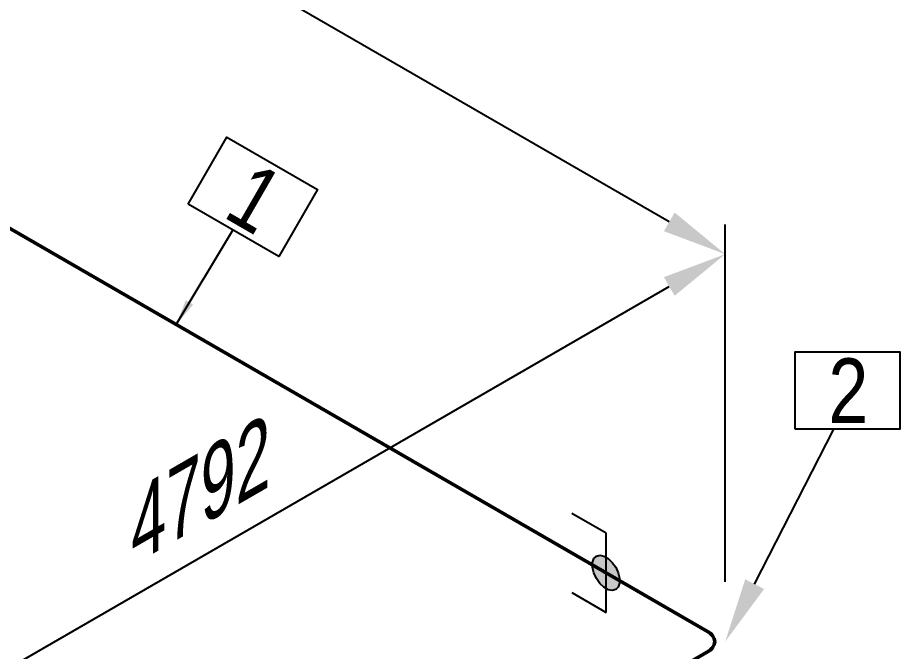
# Model space of a CAD drawing. Header units: millimetres. Extents: x 0 to 594, y 0 to 420.
# Drawn here: x 165.89 to 200.11, y 267.41 to 291.94 of the extents above; entities that cross this region are included whole.
import ezdxf
from ezdxf import colors
from ezdxf.entities.mleader import LeaderData, LeaderLine
from ezdxf.enums import TextEntityAlignment as Align
from ezdxf.math import Vec2, Vec3

# ---------------------------------------------------------------- set-up
doc = ezdxf.new("R2010")
doc.units = ezdxf.units.MM
doc.header["$LTSCALE"] = 0.25
for name, color, linetype in [('용접', 1, 'Continuous'), ('주석', 7, 'Continuous'), ('치수', 1, 'Continuous')]:
    doc.layers.add(name, color=color, linetype=linetype)
doc.layers.add('파이프 작은 보어', color=30, linetype='Continuous', lineweight=50)
doc.styles.add('AdskIsoAnnotation', font='arial.ttf', dxfattribs={"width": 0.8, "height": 1})
doc.styles.add('AdskIsoMetric', font='arial.ttf', dxfattribs={"width": 0.8, "height": 2.5})
doc.styles.add('AdskIsoMetric-30', font='arial.ttf', dxfattribs={"width": 0.8, "height": 2.5})
doc.styles.add('AdskIsoMetric30', font='arial.ttf', dxfattribs={"width": 0.8, "oblique": 30, "height": 2.5})
doc.styles.get("Standard").update_dxf_attribs({"font": 'arial.ttf'})
doc.dimstyles.new('AdskIsoMetric', dxfattribs={"dimtxt": 2.5, "dimasz": 2.5, "dimexe": 1, "dimexo": 2, "dimgap": 0.8, "dimtad": 1, "dimdec": 0, "dimrnd": 1, "dimzin": 0, "dimdsep": 46, "dimtxsty": 'AdskIsoMetric', "dimcen": 0, "dimclrt": 7, "dimadec": 0, "dimazin": 0, "dimtfac": 1, "dimtdec": 0, "dimtmove": 1, "dimatfit": 3, "dimfxl": 0, "dimfrac": 2, "dimtolj": 1, "dimtzin": 0, "dimarcsym": 0})

# ---------------------------------------------------------------- blocks, each defined once
blk = doc.blocks.new('*D65')
at = {"layer": 'Defpoints', "color": 0}
for p in [(193.288, 316.091), (214.207, 304.013), (214.207, 289.013)]:
    blk.add_point(p, dxfattribs=at)
at = {"layer": '치수', "color": 0, "lineweight": -2}
for p, q in [((193.288, 313.781), (193.288, 299.936)), ((214.207, 301.704), (214.207, 287.858)), ((195.453, 299.841), (212.042, 290.263))]:
    blk.add_line(p, q, dxfattribs=at)
at = {"layer": '치수', "color": 0}
for points in [[(195.662, 300.202), (195.245, 299.48), (193.288, 301.091)], [(212.25, 290.624), (211.834, 289.902), (214.207, 289.013)]]:
    blk.add_solid(points, dxfattribs=at)
at = {"layer": '치수', "color": 7, "insert": (203.748, 297.644), "char_height": 2.5, "attachment_point": 5, "rotation": 330, "style": 'AdskIsoMetric-30'}
blk.add_mtext('\\A1;424', dxfattribs=at)
blk = doc.blocks.new('*D74')
at = {"layer": 'Defpoints', "color": 0}
for p in [(151.45, 306.936), (151.45, 291.936), (193.288, 267.78)]:
    blk.add_point(p, dxfattribs=at)
at = {"layer": '치수', "color": 0, "lineweight": -2}
for p, q in [((151.45, 294.245), (151.45, 308.09)), ((191.123, 284.03), (153.615, 305.686)), ((193.288, 270.09), (193.288, 283.935))]:
    blk.add_line(p, q, dxfattribs=at)
at = {"layer": '치수', "color": 0}
for points in [[(153.823, 306.046), (153.407, 305.325), (151.45, 306.936)], [(191.331, 284.391), (190.915, 283.67), (193.288, 282.78)]]:
    blk.add_solid(points, dxfattribs=at)
at = {"layer": '치수', "color": 7, "insert": (172.369, 297.476), "char_height": 2.5, "attachment_point": 5, "rotation": 330, "style": 'AdskIsoMetric-30'}
blk.add_mtext('\\A1;894', dxfattribs=at)
blk = doc.blocks.new('*D76')
at = {"layer": 'Defpoints', "color": 0}
for p in [(193.288, 282.78), (193.288, 267.78), (151.45, 243.625)]:
    blk.add_point(p, dxfattribs=at)
at = {"layer": '치수', "color": 0, "lineweight": -2}
for p, q in [((193.288, 270.09), (193.288, 283.935)), ((153.615, 259.875), (191.123, 281.53)), ((151.45, 245.935), (151.45, 259.78))]:
    blk.add_line(p, q, dxfattribs=at)
at = {"layer": '치수', "color": 0}
for points in [[(190.915, 281.891), (191.331, 281.17), (193.288, 282.78)], [(153.407, 260.236), (153.823, 259.514), (151.45, 258.625)]]:
    blk.add_solid(points, dxfattribs=at)
at = {"layer": '치수', "color": 7, "insert": (172.369, 273.32), "char_height": 2.5, "attachment_point": 5, "rotation": 30, "style": 'AdskIsoMetric30'}
blk.add_mtext('\\A1;4792', dxfattribs=at)
blk = doc.blocks.new('엘보우-15-Iso2DSkew90')
at = {"color": 0, "linetype": 'ByBlock', "lineweight": -2, "extrusion": (0, 0.816497, 0.57735)}
for p, q in [((-0.691, 0.399), (-5.303, 3.062)), ((-5.303, -3.062), (-0.691, -0.399))]:
    blk.add_line(p, q, dxfattribs=at)
at = {"linetype": 'ByBlock'}
blk.add_ellipse((-1.382, 0), major_axis=(-0.977, 0), ratio=0.57735, start_param=2.356194, end_param=3.926991, dxfattribs=at)
blk = doc.blocks.new('SocketWeld-1-IsoRight')
blk.add_hatch(color=256).paths.add_polyline_path([(0.0055, 0.0371), (0.0057, 0.0369), (0.006, 0.0367), (0.0062, 0.0365), (0.0064, 0.0363), (0.0066, 0.0361), (0.0068, 0.0359), (0.007, 0.0357), (0.0072, 0.0355), (0.0075, 0.0353), (0.0077, 0.0351), (0.0079, 0.0349), (0.0081, 0.0347), (0.0083, 0.0345), (0.0085, 0.0343), (0.0088, 0.0341), (0.009, 0.0339), (0.0092, 0.0337), (0.0094, 0.0334), (0.0096, 0.0332), (0.0098, 0.033), (0.01, 0.0328), (0.0103, 0.0326), (0.0105, 0.0324), (0.0107, 0.0322), (0.0109, 0.032), (0.0111, 0.0318), (0.0113, 0.0316), (0.0115, 0.0314), (0.0118, 0.0312), (0.012, 0.031), (0.0122, 0.0308), (0.0124, 0.0306), (0.0126, 0.0304), (0.0128, 0.0302), (0.013, 0.03), (0.0133, 0.0298), (0.0135, 0.0296), (0.0137, 0.0294), (0.0139, 0.0292), (0.0141, 0.0289), (0.0143, 0.0287), (0.0145, 0.0285), (0.0148, 0.0283), (0.015, 0.0281), (0.0152, 0.0279), (0.0154, 0.0277), (0.0156, 0.0275), (0.0158, 0.0273), (0.0161, 0.0271), (0.0161, 0.0271), (0.0162, 0.0268), (0.0164, 0.0266), (0.0166, 0.0263), (0.0168, 0.0261), (0.017, 0.0258), (0.0171, 0.0256), (0.0173, 0.0253), (0.0175, 0.025), (0.0177, 0.0248), (0.0179, 0.0245), (0.0181, 0.0243), (0.0182, 0.024), (0.0184, 0.0237), (0.0186, 0.0235), (0.0188, 0.0232), (0.019, 0.023), (0.0192, 0.0227), (0.0193, 0.0225), (0.0195, 0.0222), (0.0197, 0.0219), (0.0199, 0.0217), (0.0201, 0.0214), (0.0203, 0.0212), (0.0204, 0.0209), (0.0206, 0.0206), (0.0208, 0.0204), (0.021, 0.0201), (0.0212, 0.0199), (0.0213, 0.0196), (0.0215, 0.0193), (0.0217, 0.0191), (0.0219, 0.0188), (0.0221, 0.0186), (0.0223, 0.0183), (0.0224, 0.0181), (0.0226, 0.0178), (0.0228, 0.0175), (0.023, 0.0173), (0.0232, 0.017), (0.0234, 0.0168), (0.0235, 0.0165), (0.0237, 0.0162), (0.0239, 0.016), (0.0241, 0.0157), (0.0243, 0.0155), (0.0245, 0.0152), (0.0246, 0.015), (0.0248, 0.0147), (0.025, 0.0144), (0.025, 0.0144), (0.0251, 0.0141), (0.0253, 0.0139), (0.0254, 0.0136), (0.0255, 0.0133), (0.0257, 0.013), (0.0258, 0.0127), (0.0259, 0.0124), (0.0261, 0.0121), (0.0262, 0.0118), (0.0263, 0.0116), (0.0265, 0.0113), (0.0266, 0.011), (0.0267, 0.0107), (0.0269, 0.0104), (0.027, 0.0101), (0.0271, 0.0098), (0.0273, 0.0095), (0.0274, 0.0093), (0.0275, 0.009), (0.0277, 0.0087), (0.0278, 0.0084), (0.0279, 0.0081), (0.0281, 0.0078), (0.0282, 0.0075), (0.0283, 0.0072), (0.0284, 0.007), (0.0286, 0.0067), (0.0287, 0.0064), (0.0288, 0.0061), (0.029, 0.0058), (0.0291, 0.0055), (0.0292, 0.0052), (0.0294, 0.0049), (0.0295, 0.0047), (0.0296, 0.0044), (0.0298, 0.0041), (0.0299, 0.0038), (0.03, 0.0035), (0.0302, 0.0032), (0.0303, 0.0029), (0.0304, 0.0026), (0.0306, 0.0024), (0.0307, 0.0021), (0.0308, 0.0018), (0.031, 0.0015), (0.0311, 0.0012), (0.0312, 0.0009), (0.0314, 0.0006), (0.0315, 0.0003), (0.0315, 0.0003), (0.0316, 0.0001), (0.0316, -0.0002), (0.0317, -0.0005), (0.0318, -0.0008), (0.0319, -0.0011), (0.0319, -0.0014), (0.032, -0.0017), (0.0321, -0.002), (0.0321, -0.0022), (0.0322, -0.0025), (0.0323, -0.0028), (0.0323, -0.0031), (0.0324, -0.0034), (0.0325, -0.0037), (0.0325, -0.004), (0.0326, -0.0043), (0.0327, -0.0046), (0.0328, -0.0048), (0.0328, -0.0051), (0.0329, -0.0054), (0.033, -0.0057), (0.033, -0.006), (0.0331, -0.0063), (0.0332, -0.0066), (0.0332, -0.0069), (0.0333, -0.0071), (0.0334, -0.0074), (0.0335, -0.0077), (0.0335, -0.008), (0.0336, -0.0083), (0.0337, -0.0086), (0.0337, -0.0089), (0.0338, -0.0092), (0.0339, -0.0095), (0.0339, -0.0097), (0.034, -0.01), (0.0341, -0.0103), (0.0342, -0.0106), (0.0342, -0.0109), (0.0343, -0.0112), (0.0344, -0.0115), (0.0344, -0.0118), (0.0345, -0.012), (0.0346, -0.0123), (0.0346, -0.0126), (0.0347, -0.0129), (0.0348, -0.0132), (0.0349, -0.0135), (0.0349, -0.0138), (0.0349, -0.0138), (0.0349, -0.014), (0.0349, -0.0143), (0.0349, -0.0146), (0.0349, -0.0148), (0.0349, -0.0151), (0.0349, -0.0153), (0.0349, -0.0156), (0.0349, -0.0159), (0.0349, -0.0161), (0.0349, -0.0164), (0.0349, -0.0166), (0.0349, -0.0169), (0.0349, -0.0172), (0.0349, -0.0174), (0.0349, -0.0177), (0.0349, -0.0179), (0.0349, -0.0182), (0.0349, -0.0185), (0.0349, -0.0187), (0.0349, -0.019), (0.0349, -0.0192), (0.0349, -0.0195), (0.0349, -0.0198), (0.0349, -0.02), (0.0349, -0.0203), (0.0349, -0.0206), (0.0349, -0.0208), (0.0349, -0.0211), (0.0349, -0.0213), (0.0349, -0.0216), (0.0349, -0.0219), (0.0349, -0.0221), (0.0349, -0.0224), (0.0349, -0.0226), (0.0349, -0.0229), (0.0349, -0.0232), (0.0349, -0.0234), (0.0349, -0.0237), (0.0349, -0.0239), (0.0349, -0.0242), (0.0349, -0.0245), (0.0349, -0.0247), (0.0349, -0.025), (0.0349, -0.0252), (0.0349, -0.0255), (0.0349, -0.0258), (0.0349, -0.026), (0.0349, -0.0263), (0.0349, -0.0265), (0.0349, -0.0265), (0.0349, -0.0268), (0.0348, -0.027), (0.0347, -0.0272), (0.0346, -0.0274), (0.0346, -0.0276), (0.0345, -0.0278), (0.0344, -0.028), (0.0344, -0.0282), (0.0343, -0.0284), (0.0342, -0.0286), (0.0342, -0.0288), (0.0341, -0.029), (0.034, -0.0292), (0.0339, -0.0295), (0.0339, -0.0297), (0.0338, -0.0299), (0.0337, -0.0301), (0.0337, -0.0303), (0.0336, -0.0305), (0.0335, -0.0307), (0.0335, -0.0309), (0.0334, -0.0311), (0.0333, -0.0313), (0.0332, -0.0315), (0.0332, -0.0317), (0.0331, -0.0319), (0.033, -0.0322), (0.033, -0.0324), (0.0329, -0.0326), (0.0328, -0.0328), (0.0328, -0.033), (0.0327, -0.0332), (0.0326, -0.0334), (0.0325, -0.0336), (0.0325, -0.0338), (0.0324, -0.034), (0.0323, -0.0342), (0.0323, -0.0344), (0.0322, -0.0346), (0.0321, -0.0349), (0.0321, -0.0351), (0.032, -0.0353), (0.0319, -0.0355), (0.0319, -0.0357), (0.0318, -0.0359), (0.0317, -0.0361), (0.0316, -0.0363), (0.0316, -0.0365), (0.0315, -0.0367), (0.0315, -0.0367), (0.0314, -0.0369), (0.0312, -0.037), (0.0311, -0.0371), (0.031, -0.0373), (0.0308, -0.0374), (0.0307, -0.0375), (0.0306, -0.0377), (0.0304, -0.0378), (0.0303, -0.0379), (0.0302, -0.0381), (0.03, -0.0382), (0.0299, -0.0383), (0.0298, -0.0385), (0.0296, -0.0386), (0.0295, -0.0387), (0.0294, -0.0389), (0.0292, -0.039), (0.0291, -0.0391), (0.029, -0.0393), (0.0288, -0.0394), (0.0287, -0.0395), (0.0286, -0.0397), (0.0284, -0.0398), (0.0283, -0.0399), (0.0282, -0.0401), (0.0281, -0.0402), (0.0279, -0.0403), (0.0278, -0.0405), (0.0277, -0.0406), (0.0275, -0.0408), (0.0274, -0.0409), (0.0273, -0.041), (0.0271, -0.0412), (0.027, -0.0413), (0.0269, -0.0414), (0.0267, -0.0416), (0.0266, -0.0417), (0.0265, -0.0418), (0.0263, -0.042), (0.0262, -0.0421), (0.0261, -0.0422), (0.0259, -0.0424), (0.0258, -0.0425), (0.0257, -0.0426), (0.0255, -0.0428), (0.0254, -0.0429), (0.0253, -0.043), (0.0251, -0.0432), (0.025, -0.0433), (0.025, -0.0433), (0.0248, -0.0433), (0.0246, -0.0434), (0.0245, -0.0434), (0.0243, -0.0435), (0.0241, -0.0435), (0.0239, -0.0436), (0.0237, -0.0436), (0.0235, -0.0437), (0.0234, -0.0437), (0.0232, -0.0438), (0.023, -0.0438), (0.0228, -0.0439), (0.0226, -0.0439), (0.0224, -0.044), (0.0223, -0.044), (0.0221, -0.0441), (0.0219, -0.0441), (0.0217, -0.0442), (0.0215, -0.0442), (0.0213, -0.0443), (0.0212, -0.0443), (0.021, -0.0444), (0.0208, -0.0444), (0.0206, -0.0444), (0.0204, -0.0445), (0.0203, -0.0445), (0.0201, -0.0446), (0.0199, -0.0446), (0.0197, -0.0447), (0.0195, -0.0447), (0.0193, -0.0448), (0.0192, -0.0448), (0.019, -0.0449), (0.0188, -0.0449), (0.0186, -0.045), (0.0184, -0.045), (0.0182, -0.0451), (0.0181, -0.0451), (0.0179, -0.0452), (0.0177, -0.0452), (0.0175, -0.0453), (0.0173, -0.0453), (0.0171, -0.0454), (0.017, -0.0454), (0.0168, -0.0455), (0.0166, -0.0455), (0.0164, -0.0455), (0.0162, -0.0456), (0.0161, -0.0456), (0.0161, -0.0456), (0.0158, -0.0456), (0.0156, -0.0456), (0.0154, -0.0455), (0.0152, -0.0455), (0.015, -0.0454), (0.0148, -0.0454), (0.0145, -0.0453), (0.0143, -0.0453), (0.0141, -0.0453), (0.0139, -0.0452), (0.0137, -0.0452), (0.0135, -0.0451), (0.0133, -0.0451), (0.013, -0.045), (0.0128, -0.045), (0.0126, -0.0449), (0.0124, -0.0449), (0.0122, -0.0449), (0.012, -0.0448), (0.0118, -0.0448), (0.0115, -0.0447), (0.0113, -0.0447), (0.0111, -0.0446), (0.0109, -0.0446), (0.0107, -0.0446), (0.0105, -0.0445), (0.0103, -0.0445), (0.01, -0.0444), (0.0098, -0.0444), (0.0096, -0.0443), (0.0094, -0.0443), (0.0092, -0.0443), (0.009, -0.0442), (0.0088, -0.0442), (0.0085, -0.0441), (0.0083, -0.0441), (0.0081, -0.044), (0.0079, -0.044), (0.0077, -0.0439), (0.0075, -0.0439), (0.0072, -0.0439), (0.007, -0.0438), (0.0068, -0.0438), (0.0066, -0.0437), (0.0064, -0.0437), (0.0062, -0.0436), (0.006, -0.0436), (0.0057, -0.0436), (0.0055, -0.0435), (0.0055, -0.0435), (0.0053, -0.0434), (0.0051, -0.0433), (0.0049, -0.0431), (0.0046, -0.043), (0.0044, -0.0429), (0.0042, -0.0427), (0.004, -0.0426), (0.0037, -0.0425), (0.0035, -0.0423), (0.0033, -0.0422), (0.003, -0.0421), (0.0028, -0.042), (0.0026, -0.0418), (0.0024, -0.0417), (0.0021, -0.0416), (0.0019, -0.0414), (0.0017, -0.0413), (0.0015, -0.0412), (0.0012, -0.041), (0.001, -0.0409), (0.0008, -0.0408), (0.0006, -0.0406), (0.0003, -0.0405), (0.0001, -0.0404), (-0.0001, -0.0403), (-0.0003, -0.0401), (-0.0006, -0.04), (-0.0008, -0.0399), (-0.001, -0.0397), (-0.0012, -0.0396), (-0.0015, -0.0395), (-0.0017, -0.0393), (-0.0019, -0.0392), (-0.0021, -0.0391), (-0.0024, -0.039), (-0.0026, -0.0388), (-0.0028, -0.0387), (-0.003, -0.0386), (-0.0033, -0.0384), (-0.0035, -0.0383), (-0.0037, -0.0382), (-0.004, -0.038), (-0.0042, -0.0379), (-0.0044, -0.0378), (-0.0046, -0.0377), (-0.0049, -0.0375), (-0.0051, -0.0374), (-0.0053, -0.0373), (-0.0055, -0.0371), (-0.0055, -0.0371), (-0.0057, -0.0369), (-0.006, -0.0367), (-0.0062, -0.0365), (-0.0064, -0.0363), (-0.0066, -0.0361), (-0.0068, -0.0359), (-0.007, -0.0357), (-0.0072, -0.0355), (-0.0075, -0.0353), (-0.0077, -0.0351), (-0.0079, -0.0349), (-0.0081, -0.0347), (-0.0083, -0.0345), (-0.0085, -0.0343), (-0.0088, -0.0341), (-0.009, -0.0339), (-0.0092, -0.0337), (-0.0094, -0.0334), (-0.0096, -0.0332), (-0.0098, -0.033), (-0.01, -0.0328), (-0.0103, -0.0326), (-0.0105, -0.0324), (-0.0107, -0.0322), (-0.0109, -0.032), (-0.0111, -0.0318), (-0.0113, -0.0316), (-0.0115, -0.0314), (-0.0118, -0.0312), (-0.012, -0.031), (-0.0122, -0.0308), (-0.0124, -0.0306), (-0.0126, -0.0304), (-0.0128, -0.0302), (-0.013, -0.03), (-0.0133, -0.0298), (-0.0135, -0.0296), (-0.0137, -0.0294), (-0.0139, -0.0292), (-0.0141, -0.0289), (-0.0143, -0.0287), (-0.0145, -0.0285), (-0.0148, -0.0283), (-0.015, -0.0281), (-0.0152, -0.0279), (-0.0154, -0.0277), (-0.0156, -0.0275), (-0.0158, -0.0273), (-0.0161, -0.0271), (-0.0161, -0.0271), (-0.0162, -0.0268), (-0.0164, -0.0266), (-0.0166, -0.0263), (-0.0168, -0.0261), (-0.017, -0.0258), (-0.0171, -0.0256), (-0.0173, -0.0253), (-0.0175, -0.025), (-0.0177, -0.0248), (-0.0179, -0.0245), (-0.0181, -0.0243), (-0.0182, -0.024), (-0.0184, -0.0237), (-0.0186, -0.0235), (-0.0188, -0.0232), (-0.019, -0.023), (-0.0192, -0.0227), (-0.0193, -0.0225), (-0.0195, -0.0222), (-0.0197, -0.0219), (-0.0199, -0.0217), (-0.0201, -0.0214), (-0.0203, -0.0212), (-0.0204, -0.0209), (-0.0206, -0.0206), (-0.0208, -0.0204), (-0.021, -0.0201), (-0.0212, -0.0199), (-0.0213, -0.0196), (-0.0215, -0.0193), (-0.0217, -0.0191), (-0.0219, -0.0188), (-0.0221, -0.0186), (-0.0223, -0.0183), (-0.0224, -0.0181), (-0.0226, -0.0178), (-0.0228, -0.0175), (-0.023, -0.0173), (-0.0232, -0.017), (-0.0234, -0.0168), (-0.0235, -0.0165), (-0.0237, -0.0162), (-0.0239, -0.016), (-0.0241, -0.0157), (-0.0243, -0.0155), (-0.0245, -0.0152), (-0.0246, -0.015), (-0.0248, -0.0147), (-0.025, -0.0144), (-0.025, -0.0144), (-0.0251, -0.0141), (-0.0253, -0.0139), (-0.0254, -0.0136), (-0.0255, -0.0133), (-0.0257, -0.013), (-0.0258, -0.0127), (-0.0259, -0.0124), (-0.0261, -0.0121), (-0.0262, -0.0118), (-0.0263, -0.0116), (-0.0265, -0.0113), (-0.0266, -0.011), (-0.0267, -0.0107), (-0.0269, -0.0104), (-0.027, -0.0101), (-0.0271, -0.0098), (-0.0273, -0.0095), (-0.0274, -0.0093), (-0.0275, -0.009), (-0.0277, -0.0087), (-0.0278, -0.0084), (-0.0279, -0.0081), (-0.0281, -0.0078), (-0.0282, -0.0075), (-0.0283, -0.0072), (-0.0284, -0.007), (-0.0286, -0.0067), (-0.0287, -0.0064), (-0.0288, -0.0061), (-0.029, -0.0058), (-0.0291, -0.0055), (-0.0292, -0.0052), (-0.0294, -0.0049), (-0.0295, -0.0047), (-0.0296, -0.0044), (-0.0298, -0.0041), (-0.0299, -0.0038), (-0.03, -0.0035), (-0.0302, -0.0032), (-0.0303, -0.0029), (-0.0304, -0.0026), (-0.0306, -0.0024), (-0.0307, -0.0021), (-0.0308, -0.0018), (-0.031, -0.0015), (-0.0311, -0.0012), (-0.0312, -0.0009), (-0.0314, -0.0006), (-0.0315, -0.0003), (-0.0315, -0.0003), (-0.0316, -0.0001), (-0.0316, 0.0002), (-0.0317, 0.0005), (-0.0318, 0.0008), (-0.0319, 0.0011), (-0.0319, 0.0014), (-0.032, 0.0017), (-0.0321, 0.002), (-0.0321, 0.0022), (-0.0322, 0.0025), (-0.0323, 0.0028), (-0.0323, 0.0031), (-0.0324, 0.0034), (-0.0325, 0.0037), (-0.0325, 0.004), (-0.0326, 0.0043), (-0.0327, 0.0046), (-0.0328, 0.0048), (-0.0328, 0.0051), (-0.0329, 0.0054), (-0.033, 0.0057), (-0.033, 0.006), (-0.0331, 0.0063), (-0.0332, 0.0066), (-0.0332, 0.0069), (-0.0333, 0.0071), (-0.0334, 0.0074), (-0.0335, 0.0077), (-0.0335, 0.008), (-0.0336, 0.0083), (-0.0337, 0.0086), (-0.0337, 0.0089), (-0.0338, 0.0092), (-0.0339, 0.0095), (-0.0339, 0.0097), (-0.034, 0.01), (-0.0341, 0.0103), (-0.0342, 0.0106), (-0.0342, 0.0109), (-0.0343, 0.0112), (-0.0344, 0.0115), (-0.0344, 0.0118), (-0.0345, 0.012), (-0.0346, 0.0123), (-0.0346, 0.0126), (-0.0347, 0.0129), (-0.0348, 0.0132), (-0.0349, 0.0135), (-0.0349, 0.0138), (-0.0349, 0.0138), (-0.0349, 0.014), (-0.0349, 0.0143), (-0.0349, 0.0146), (-0.0349, 0.0148), (-0.0349, 0.0151), (-0.0349, 0.0153), (-0.0349, 0.0156), (-0.0349, 0.0159), (-0.0349, 0.0161), (-0.0349, 0.0164), (-0.0349, 0.0166), (-0.0349, 0.0169), (-0.0349, 0.0172), (-0.0349, 0.0174), (-0.0349, 0.0177), (-0.0349, 0.0179), (-0.0349, 0.0182), (-0.0349, 0.0185), (-0.0349, 0.0187), (-0.0349, 0.019), (-0.0349, 0.0192), (-0.0349, 0.0195), (-0.0349, 0.0198), (-0.0349, 0.02), (-0.0349, 0.0203), (-0.0349, 0.0206), (-0.0349, 0.0208), (-0.0349, 0.0211), (-0.0349, 0.0213), (-0.0349, 0.0216), (-0.0349, 0.0219), (-0.0349, 0.0221), (-0.0349, 0.0224), (-0.0349, 0.0226), (-0.0349, 0.0229), (-0.0349, 0.0232), (-0.0349, 0.0234), (-0.0349, 0.0237), (-0.0349, 0.0239), (-0.0349, 0.0242), (-0.0349, 0.0245), (-0.0349, 0.0247), (-0.0349, 0.025), (-0.0349, 0.0252), (-0.0349, 0.0255), (-0.0349, 0.0258), (-0.0349, 0.026), (-0.0349, 0.0263), (-0.0349, 0.0265), (-0.0349, 0.0265), (-0.0349, 0.0268), (-0.0348, 0.027), (-0.0347, 0.0272), (-0.0346, 0.0274), (-0.0346, 0.0276), (-0.0345, 0.0278), (-0.0344, 0.028), (-0.0344, 0.0282), (-0.0343, 0.0284), (-0.0342, 0.0286), (-0.0342, 0.0288), (-0.0341, 0.029), (-0.034, 0.0292), (-0.0339, 0.0295), (-0.0339, 0.0297), (-0.0338, 0.0299), (-0.0337, 0.0301), (-0.0337, 0.0303), (-0.0336, 0.0305), (-0.0335, 0.0307), (-0.0335, 0.0309), (-0.0334, 0.0311), (-0.0333, 0.0313), (-0.0332, 0.0315), (-0.0332, 0.0317), (-0.0331, 0.0319), (-0.033, 0.0322), (-0.033, 0.0324), (-0.0329, 0.0326), (-0.0328, 0.0328), (-0.0328, 0.033), (-0.0327, 0.0332), (-0.0326, 0.0334), (-0.0325, 0.0336), (-0.0325, 0.0338), (-0.0324, 0.034), (-0.0323, 0.0342), (-0.0323, 0.0344), (-0.0322, 0.0346), (-0.0321, 0.0349), (-0.0321, 0.0351), (-0.032, 0.0353), (-0.0319, 0.0355), (-0.0319, 0.0357), (-0.0318, 0.0359), (-0.0317, 0.0361), (-0.0316, 0.0363), (-0.0316, 0.0365), (-0.0315, 0.0367), (-0.0315, 0.0367), (-0.0314, 0.0369), (-0.0312, 0.037), (-0.0311, 0.0371), (-0.031, 0.0373), (-0.0308, 0.0374), (-0.0307, 0.0375), (-0.0306, 0.0377), (-0.0304, 0.0378), (-0.0303, 0.0379), (-0.0302, 0.0381), (-0.03, 0.0382), (-0.0299, 0.0383), (-0.0298, 0.0385), (-0.0296, 0.0386), (-0.0295, 0.0387), (-0.0294, 0.0389), (-0.0292, 0.039), (-0.0291, 0.0391), (-0.029, 0.0393), (-0.0288, 0.0394), (-0.0287, 0.0395), (-0.0286, 0.0397), (-0.0284, 0.0398), (-0.0283, 0.0399), (-0.0282, 0.0401), (-0.0281, 0.0402), (-0.0279, 0.0403), (-0.0278, 0.0405), (-0.0277, 0.0406), (-0.0275, 0.0408), (-0.0274, 0.0409), (-0.0273, 0.041), (-0.0271, 0.0412), (-0.027, 0.0413), (-0.0269, 0.0414), (-0.0267, 0.0416), (-0.0266, 0.0417), (-0.0265, 0.0418), (-0.0263, 0.042), (-0.0262, 0.0421), (-0.0261, 0.0422), (-0.0259, 0.0424), (-0.0258, 0.0425), (-0.0257, 0.0426), (-0.0255, 0.0428), (-0.0254, 0.0429), (-0.0253, 0.043), (-0.0251, 0.0432), (-0.025, 0.0433), (-0.025, 0.0433), (-0.0248, 0.0433), (-0.0246, 0.0434), (-0.0245, 0.0434), (-0.0243, 0.0435), (-0.0241, 0.0435), (-0.0239, 0.0436), (-0.0237, 0.0436), (-0.0235, 0.0437), (-0.0234, 0.0437), (-0.0232, 0.0438), (-0.023, 0.0438), (-0.0228, 0.0439), (-0.0226, 0.0439), (-0.0224, 0.044), (-0.0223, 0.044), (-0.0221, 0.0441), (-0.0219, 0.0441), (-0.0217, 0.0442), (-0.0215, 0.0442), (-0.0213, 0.0443), (-0.0212, 0.0443), (-0.021, 0.0444), (-0.0208, 0.0444), (-0.0206, 0.0444), (-0.0204, 0.0445), (-0.0203, 0.0445), (-0.0201, 0.0446), (-0.0199, 0.0446), (-0.0197, 0.0447), (-0.0195, 0.0447), (-0.0193, 0.0448), (-0.0192, 0.0448), (-0.019, 0.0449), (-0.0188, 0.0449), (-0.0186, 0.045), (-0.0184, 0.045), (-0.0182, 0.0451), (-0.0181, 0.0451), (-0.0179, 0.0452), (-0.0177, 0.0452), (-0.0175, 0.0453), (-0.0173, 0.0453), (-0.0171, 0.0454), (-0.017, 0.0454), (-0.0168, 0.0455), (-0.0166, 0.0455), (-0.0164, 0.0455), (-0.0162, 0.0456), (-0.0161, 0.0456), (-0.0161, 0.0456), (-0.0158, 0.0456), (-0.0156, 0.0456), (-0.0154, 0.0455), (-0.0152, 0.0455), (-0.015, 0.0454), (-0.0148, 0.0454), (-0.0145, 0.0453), (-0.0143, 0.0453), (-0.0141, 0.0453), (-0.0139, 0.0452), (-0.0137, 0.0452), (-0.0135, 0.0451), (-0.0133, 0.0451), (-0.013, 0.045), (-0.0128, 0.045), (-0.0126, 0.0449), (-0.0124, 0.0449), (-0.0122, 0.0449), (-0.012, 0.0448), (-0.0118, 0.0448), (-0.0115, 0.0447), (-0.0113, 0.0447), (-0.0111, 0.0446), (-0.0109, 0.0446), (-0.0107, 0.0446), (-0.0105, 0.0445), (-0.0103, 0.0445), (-0.01, 0.0444), (-0.0098, 0.0444), (-0.0096, 0.0443), (-0.0094, 0.0443), (-0.0092, 0.0443), (-0.009, 0.0442), (-0.0088, 0.0442), (-0.0085, 0.0441), (-0.0083, 0.0441), (-0.0081, 0.044), (-0.0079, 0.044), (-0.0077, 0.0439), (-0.0075, 0.0439), (-0.0072, 0.0439), (-0.007, 0.0438), (-0.0068, 0.0438), (-0.0066, 0.0437), (-0.0064, 0.0437), (-0.0062, 0.0436), (-0.006, 0.0436), (-0.0057, 0.0436), (-0.0055, 0.0435), (-0.0055, 0.0435), (-0.0053, 0.0434), (-0.0051, 0.0433), (-0.0049, 0.0431), (-0.0046, 0.043), (-0.0044, 0.0429), (-0.0042, 0.0427), (-0.004, 0.0426), (-0.0037, 0.0425), (-0.0035, 0.0423), (-0.0033, 0.0422), (-0.003, 0.0421), (-0.0028, 0.042), (-0.0026, 0.0418), (-0.0024, 0.0417), (-0.0021, 0.0416), (-0.0019, 0.0414), (-0.0017, 0.0413), (-0.0015, 0.0412), (-0.0012, 0.041), (-0.001, 0.0409), (-0.0008, 0.0408), (-0.0006, 0.0406), (-0.0003, 0.0405), (-0.0001, 0.0404), (0.0001, 0.0403), (0.0003, 0.0401), (0.0006, 0.04), (0.0008, 0.0399), (0.001, 0.0397), (0.0012, 0.0396), (0.0015, 0.0395), (0.0017, 0.0393), (0.0019, 0.0392), (0.0021, 0.0391), (0.0024, 0.039), (0.0026, 0.0388), (0.0028, 0.0387), (0.003, 0.0386), (0.0033, 0.0384), (0.0035, 0.0383), (0.0037, 0.0382), (0.004, 0.038), (0.0042, 0.0379), (0.0044, 0.0378), (0.0046, 0.0377), (0.0049, 0.0375), (0.0051, 0.0374), (0.0053, 0.0373)], flags=0)
at = {"color": 0, "linetype": 'ByBlock', "lineweight": -2, "extrusion": (0.707107, 0.408248, -0.57735)}
for p, q in [((0, 0.1021), (-0.0884, 0.1531)), ((0, -0.1021), (0, 0.1021)), ((-0.025, 0.0433), (-0.0161, 0.0456)), ((-0.0161, 0.0456), (-0.0055, 0.0435)), ((-0.0349, 0.0265), (-0.0315, 0.0367)), ((-0.0349, 0.0138), (-0.0349, 0.0265)), ((-0.0315, 0.0367), (-0.025, 0.0433)), ((-0.0055, 0.0435), (0.0055, 0.0371)), ((0.0055, 0.0371), (0.0161, 0.0271)), ((0.0161, 0.0271), (0.025, 0.0144)), ((-0.0315, -0.0003), (-0.0349, 0.0138)), ((0.025, 0.0144), (0.0315, 0.0003)), ((0.0315, 0.0003), (0.0349, -0.0138)), ((-0.025, -0.0144), (-0.0315, -0.0003)), ((-0.0161, -0.0271), (-0.025, -0.0144)), ((0.0349, -0.0138), (0.0349, -0.0265)), ((-0.0055, -0.0371), (-0.0161, -0.0271)), ((0.0055, -0.0435), (-0.0055, -0.0371)), ((0.0161, -0.0456), (0.0055, -0.0435)), ((0.025, -0.0433), (0.0161, -0.0456)), ((0.0315, -0.0367), (0.025, -0.0433)), ((0.0349, -0.0265), (0.0315, -0.0367)), ((-0.0884, -0.051), (0, -0.1021))]:
    blk.add_line(p, q, dxfattribs=at)
blk = doc.blocks.new('AnnoRect')
at = {"color": 0, "linetype": 'ByBlock', "lineweight": -2}
blk.add_wipeout([(-0.81, -0.6), (-0.81, 0.6), (0.81, 0.6), (0.81, -0.6)], dxfattribs=at)
blk.add_lwpolyline([(-0.81, -0.6), (-0.81, 0.6), (0.81, 0.6), (0.81, -0.6)], close=True, dxfattribs=at)
at = {"color": 0, "linetype": 'ByBlock', "lineweight": -2, "style": 'AdskIsoAnnotation', "width": 0.8}
blk.add_attdef('XX', text='', height=1, dxfattribs=at).set_placement((0, 0), align=Align.MIDDLE_CENTER)

msp = doc.modelspace()

# ---------------------------------------------------------------- linework, layer by layer
at = {"layer": '파이프 작은 보어'}
msp.add_lwpolyline([(188.6759, 270.4433), (156.0624, 289.2727)], dxfattribs=at)

# ---------------------------------------------------------------- block references
at = {"layer": '용접', "xscale": 15, "yscale": 15, "zscale": 15, "rotation": 5.389304874157691e-09}
msp.add_blockref('SocketWeld-1-IsoRight', (188.6759, 270.4433), dxfattribs=at)
at = {"layer": '파이프 작은 보어'}
msp.add_blockref('엘보우-15-Iso2DSkew90', (193.2881, 267.7804), dxfattribs=at)

# ---------------------------------------------------------------- dimensions: what is measured, and where the dimension line sits
at = {"layer": '치수'}
for base, p1, p2, angle, text, override, picture, middle in [((214.2071, 289.0132), (193.2881, 316.0908), (214.2071, 304.0132), 330, '424', {"dimtad": 0, "dimlfac": 17.541624, "dimtxsty": 'AdskIsoMetric-30', "dimse1": 0, "dimse2": 0, "dimsd1": 0, "dimsd2": 0, "dimtmove": 1}, '*D65', (203.7476, 297.6443)), ((151.4501, 306.9356), (193.2881, 267.7804), (151.4501, 291.9356), 150, '894', {"dimtad": 0, "dimlfac": 18.512305, "dimtxsty": 'AdskIsoMetric-30', "dimse1": 0, "dimse2": 0, "dimsd1": 0, "dimsd2": 0, "dimtmove": 1}, '*D74', (172.3691, 297.4759)), ((193.2881, 282.7804), (151.4501, 243.6252), (193.2881, 267.7804), 30, '4792', {"dimtad": 0, "dimlfac": 99.194523, "dimtxsty": 'AdskIsoMetric30', "dimse1": 0, "dimse2": 0, "dimsd1": 0, "dimsd2": 0, "dimtmove": 1}, '*D76', (172.3691, 273.3197))]:
    dim = msp.add_linear_dim(base=base, p1=p1, p2=p2, angle=angle, text=text, dimstyle='AdskIsoMetric', override=override, dxfattribs=at)
    dim.commit()
    dim.dimension.update_dxf_attribs({"geometry": picture, "text_midpoint": middle, "dimtype": 160})

# ---------------------------------------------------------------- leaders
at = {"layer": '주석'}
ml = msp.add_multileader_mtext('Standard', dxfattribs=at)
ml.set_content('')
ml.set_leader_properties()
ml.build(insert=Vec2(0, 0))
ml.multileader.update_dxf_attribs({"dogleg_length": 0, "arrow_head_size": 0})
ctx = ml.context
ctx.base_point, ctx.arrow_head_size = Vec3(174.2279, 283.7137), 0
notes = []
notes.append((ctx, [(0, (1, 1, 0), (174.2279, 283.7137), (-1, 0), 0, [(0, [(172.0308, 280.0533)], 0, [])])]))
ctx.mtext, ml.multileader.dxf.content_type = None, 0
ml = msp.add_multileader_mtext('Standard', dxfattribs=at)
ml.set_content('')
ml.set_leader_properties()
ml.build(insert=Vec2(0, 0))
ml.multileader.update_dxf_attribs({"dogleg_length": 0, "arrow_head_size": 2.5})
ctx = ml.context
ctx.base_point, ctx.arrow_head_size = Vec3(197.5, 276), 2.5
notes.append((ctx, [(0, (1, 1, 0), (197.5, 276), (-1, 0), 0, [(0, [(193.2881, 267.7804)], 0, [])])]))
ctx.mtext, ml.multileader.dxf.content_type = None, 0
for ctx, leaders in notes:
    for number, flags, end, landing, length, lines in leaders:
        leader = LeaderData()
        leader.index, (leader.has_last_leader_line, leader.has_dogleg_vector, leader.attachment_direction) = number, flags
        leader.last_leader_point, leader.dogleg_vector, leader.dogleg_length = Vec3(end), Vec3(landing), length
        for number, points, colour, breaks in lines:
            line = LeaderLine()
            line.index, line.vertices, line.color, line.breaks = number, Vec3.list(points), colors.encode_raw_color(colour), breaks
            leader.lines.append(line)
        ctx.leaders.append(leader)

# ---------------------------------------------------------------- next in the draw order: block references
ref = msp.add_blockref('AnnoRect', (175, 285), dxfattribs=dict(at, xscale=2.500000000000001, yscale=2.500000000000001, zscale=2.500000000000001, rotation=330.0000000161889))
ref.add_attrib('XX_001', '1', (173.79, 284.2493), dxfattribs={"layer": '0', "color": 0, "linetype": 'ByBlock', "lineweight": -2, "height": 2.5, "rotation": 330, "style": 'AdskIsoAnnotation', "width": 0.8})
ref = msp.add_blockref('AnnoRect', (198.0238, 277.5), dxfattribs=dict(at, xscale=2.5, yscale=2.5, zscale=2.5))
ref.add_attrib('XX_001', '2', (197.2796, 276.2449), dxfattribs={"layer": '0', "color": 0, "linetype": 'ByBlock', "lineweight": -2, "height": 2.5, "style": 'AdskIsoAnnotation', "width": 0.8})

doc.saveas('drawing.dxf')
